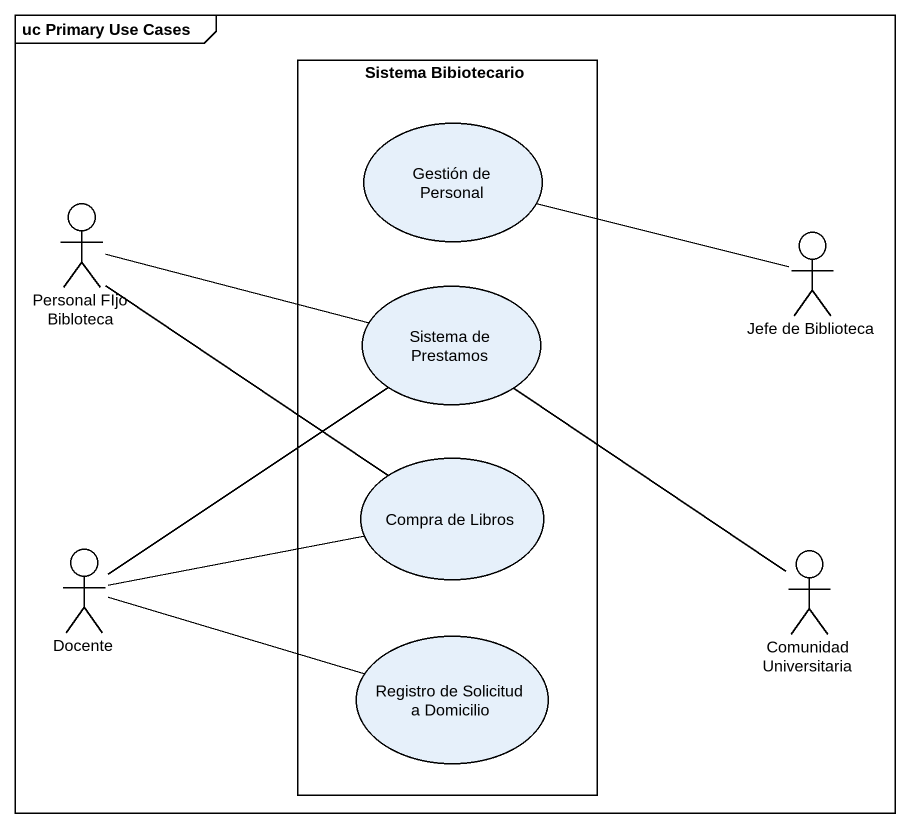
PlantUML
@startuml
mainframe uc Primary Use Cases
rectangle "Sistema Bibiotecario" as Sistema_Bibiotecario {
  usecase "Gestión de Personal" as Gestión_de_Personal
  usecase "Sistema de Prestamos" as Sistema_de_Prestamos
  usecase "Compra de Libros" as Compra_de_Libros
  usecase "Registro de Solicitud a Domicilio" as Registro_de_Solicitud_a
}
actor "Personal FIjo Bibloteca" as Personal_FIjo_Bibloteca
actor "Jefe de Biblioteca" as Jefe_de_Biblioteca
actor Docente
actor "Comunidad Universitaria" as Comunidad_Universitaria
Personal_FIjo_Bibloteca -right- Sistema_de_Prestamos
Personal_FIjo_Bibloteca -- Compra_de_Libros
Jefe_de_Biblioteca -left- Gestión_de_Personal
Docente -up- Sistema_de_Prestamos
Docente -right- Compra_de_Libros
Docente -right- Registro_de_Solicitud_a
Comunidad_Universitaria -up- Sistema_de_Prestamos
@enduml
